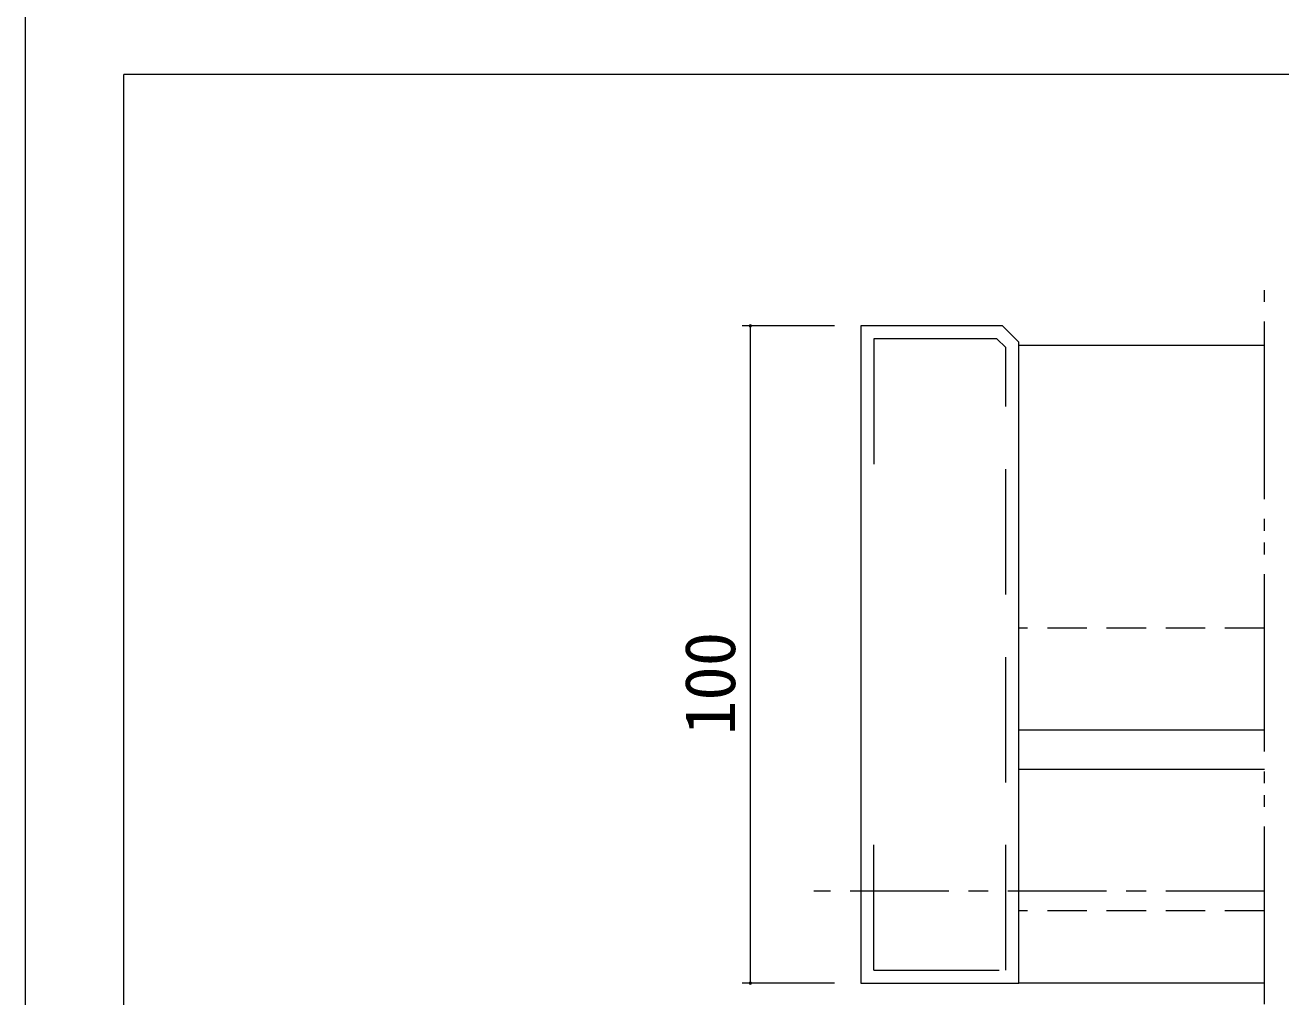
# Model space of a CAD drawing. Units: millimetres on the paper, enlarged 10 times, with parts at other scales. Extents: x -2000 to 2000, y -1385 to 1385.
# Drawn here: x -2000 to -1364, y -585 to -92 of the extents above; entities that cross this region are included whole.
import ezdxf
from ezdxf.enums import TextEntityAlignment as Align

# ---------------------------------------------------------------- set-up
doc = ezdxf.new("R2010")
doc.units = ezdxf.units.MM
doc.header["$LTSCALE"] = 10
for name, pattern in [('CHAIN1', [8, 5, -1, 1, -1]), ('DOUBLE_CHAIN2', [12.8, 9, -1, 0.6, -0.6, 0.6, -1]), ('USER2', [9.525, 6.35, -3.175]), ('USER9', [3, 2, -1])]:
    doc.linetypes.add(name, pattern=pattern)
doc.layers.add('1-1_0', color=7, linetype='Continuous', lineweight=20)
doc.layers.add('2-0', color=7, linetype='Continuous', lineweight=18)
doc.styles.add('ＭＳ ゴシック', font='')
doc.styles.get('ＭＳ ゴシック').set_extended_font_data('MS Gothic')

msp = doc.modelspace()

# ---------------------------------------------------------------- linework, layer by layer
at = {"layer": '1-1_0'}
for p in [(380, -117.5), (380, -117.5), (-1950, -1017.5)]:
    msp.add_line(p, (-1950, -117.5), dxfattribs=at)
msp.add_lwpolyline([(-2000, -1385), (2000, -1385), (2000, 1385), (-2000, 1385)], close=True, dxfattribs=at)
at = {"layer": '2-0', "linetype": 'DOUBLE_CHAIN2', "lineweight": 20}
msp.add_line((-1371.91, -844.84), (-1371.91, -221.4), dxfattribs=at)
at = {"layer": '2-0', "color": 4, "lineweight": 9}
for p, q in [((-1589.73, -244.94), (-1636.62, -244.94)), ((-1632.45, -578.27), (-1632.45, -244.94)), ((-1589.73, -578.27), (-1636.62, -578.27))]:
    msp.add_line(p, q, dxfattribs=at)
at = {"layer": '2-0', "lineweight": 20}
for p, q in [((-1371.91, -254.94), (-1496.4, -254.94)), ((-1371.91, -449.94), (-1496.4, -449.94)), ((-1371.91, -469.94), (-1496.4, -469.94)), ((-1371.91, -578.27), (-1496.4, -578.27))]:
    msp.add_line(p, q, dxfattribs=at)
at = {"layer": '2-0', "linetype": 'USER9'}
for p, q in [((-1371.91, -398.27), (-1496.4, -398.27)), ((-1371.91, -541.6), (-1496.4, -541.6))]:
    msp.add_line(p, q, dxfattribs=at)
at = {"layer": '2-0', "linetype": 'USER2', "lineweight": 20}
msp.add_line((-1569.81, -571.68), (-1569.81, -483.68), dxfattribs=at)
at = {"layer": '2-0', "linetype": 'CHAIN1', "lineweight": 20}
msp.add_line((-1371.91, -531.61), (-1600.32, -531.61), dxfattribs=at)
at = {"layer": '2-0', "lineweight": 20}
msp.add_lwpolyline([(-1496.4, -578.27), (-1496.4, -253.27), (-1504.73, -244.94), (-1576.4, -244.94), (-1576.4, -578.27)], close=True, dxfattribs=at)
at = {"layer": '2-0', "linetype": 'USER2', "lineweight": 20}
msp.add_lwpolyline([(-1569.81, -571.68), (-1502.98, -571.68), (-1502.98, -256), (-1507.46, -251.52), (-1569.81, -251.52), (-1569.81, -339.52)], dxfattribs=at)
at = {"layer": '2-0', "color": 4, "lineweight": 9}
for centre, start, end in [((-1632.45, -244.94), 90, 270), ((-1632.45, -244.94), 270, 90), ((-1632.45, -578.27), 90, 270), ((-1632.45, -578.27), 270, 90)]:
    msp.add_arc(centre, 0.521, start, end, dxfattribs=at)

# ---------------------------------------------------------------- texts
at = {"layer": '2-0', "style": 'ＭＳ ゴシック'}
msp.add_text('\u3000\u3000100', height=25.66, rotation=90, dxfattribs=at).set_placement((-1632.45, -522.46), align=Align.BOTTOM_LEFT)

doc.saveas('drawing.dxf')
